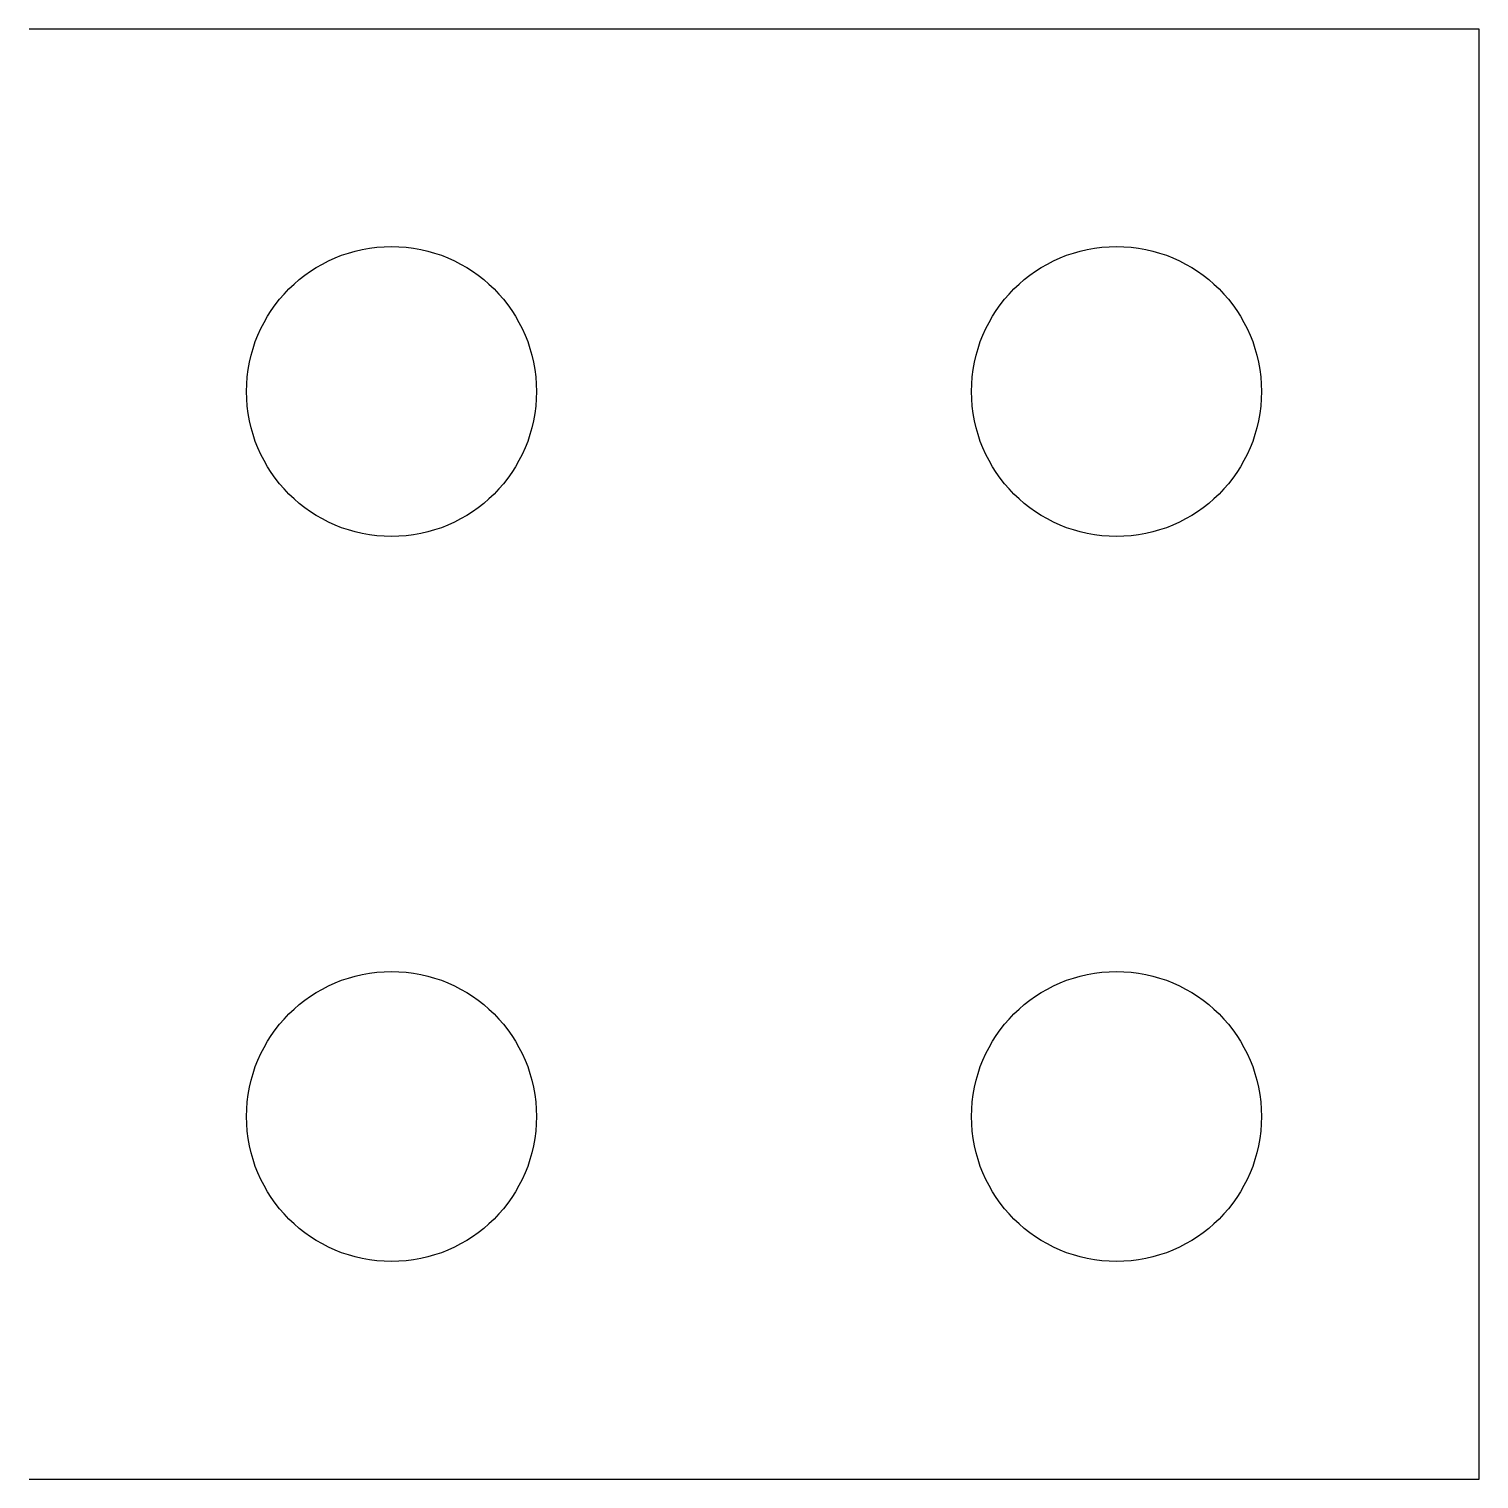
# Model space of a CAD drawing. Extents: x -5 to 5, y -5 to 5.
import ezdxf

# ---------------------------------------------------------------- set-up
doc = ezdxf.new("R2010")
doc.units = 0

msp = doc.modelspace()

# ---------------------------------------------------------------- linework, layer by layer
msp.add_lwpolyline([(-5, -5), (5, -5), (5, 5), (-5, 5)])
for centre in [(-2.5, 2.5), (2.5, 2.5), (-2.5, -2.5), (2.5, -2.5)]:
    msp.add_circle(centre, 1)

doc.saveas('drawing.dxf')
